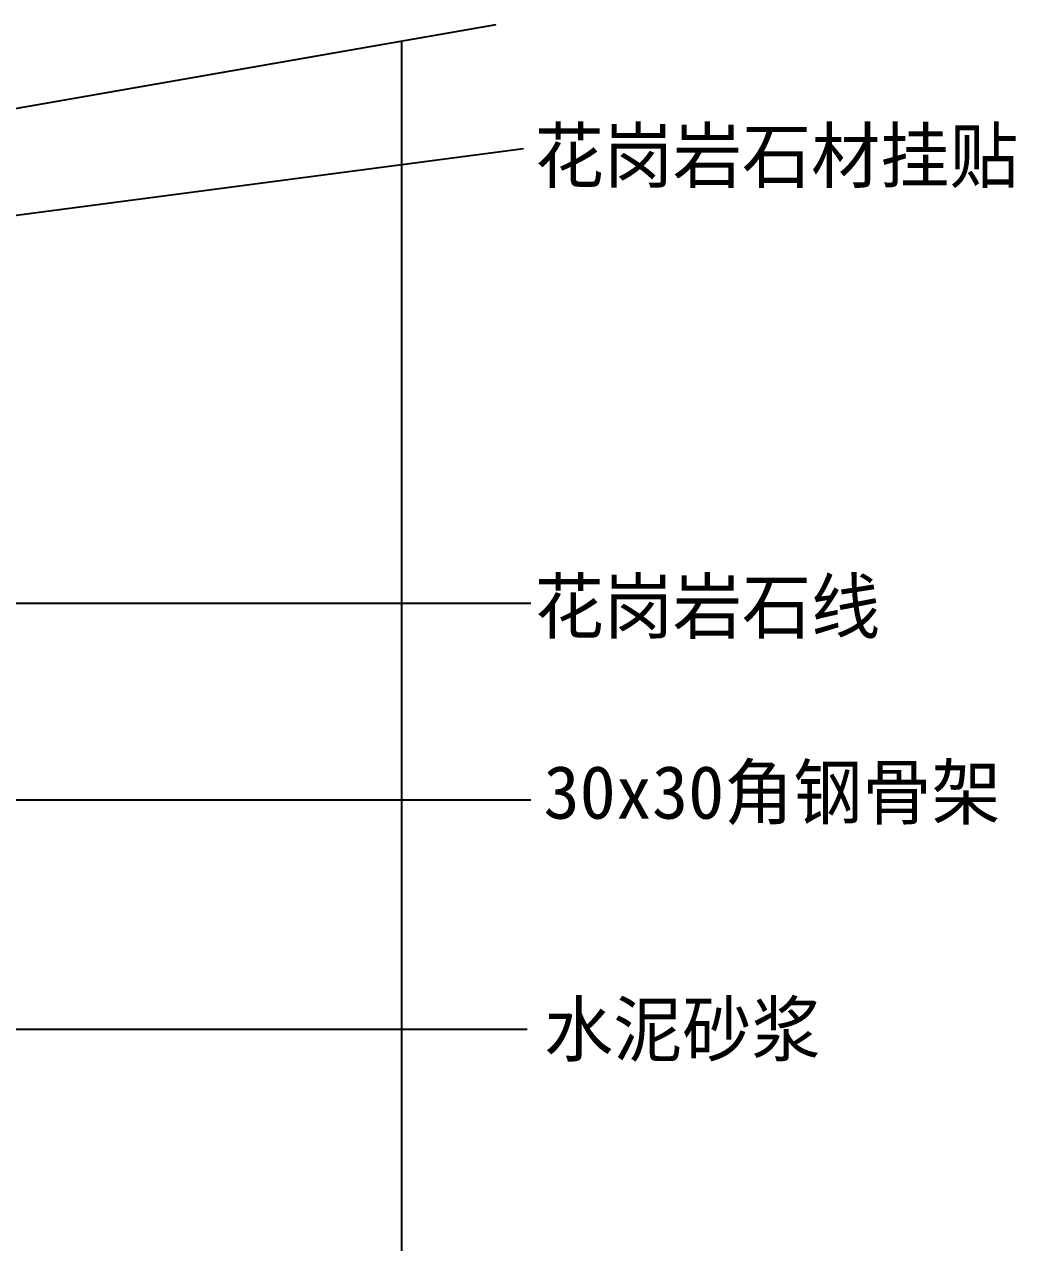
# Model space of a CAD drawing. Header units: metres. Extents: x 190 to 8964, y 310 to 11620.
# Drawn here: x 7099 to 8964, y 4277 to 6570 of the extents above; entities that cross this region are included whole.
import ezdxf

# ---------------------------------------------------------------- set-up
doc = ezdxf.new("R2010")
doc.units = ezdxf.units.M
for name, color, linetype in [('2', 2, 'Continuous'), ('3', 3, 'Continuous'), ('BH', 3, 'Continuous'), ('DIM', 3, 'Continuous'), ('TEXT', 3, 'Continuous')]:
    doc.layers.add(name, color=color, linetype=linetype)
doc.dimstyles.get("Standard").update_dxf_attribs({"dimtxt": 2.5, "dimasz": 2.5, "dimexe": 1.25, "dimexo": 0.625, "dimtad": 1, "dimcen": 2.5, "dimazin": 3, "dimtfac": 1, "dimtmove": 0, "dimatfit": 3})

msp = doc.modelspace()

# ---------------------------------------------------------------- hatches: boundary and pattern name
at = {"layer": 'BH'}
h = msp.add_hatch(dxfattribs=at)
h.set_pattern_fill('ANSI31', scale=1500)
h.paths.add_polyline_path([(7808.81, 6539.23), (6608.81, 6328.81), (6608.81, 2077.06), (7808.81, 2077.06)])

# ---------------------------------------------------------------- linework, layer by layer
at = {"layer": '2'}
msp.add_line((7808.81, 6539.23), (7808.81, 2077.06), dxfattribs=at)
at = {"layer": '3'}
msp.add_line((6137.82, 6246.22), (7986.82, 6570.44), dxfattribs=at)

# ---------------------------------------------------------------- texts
at = {"layer": 'TEXT'}
for s, p in [('花岗岩石材挂贴', (8059.48, 6273.25)), ('花岗岩石线', (8059.48, 5424.52)), ('30x30角钢骨架', (8076, 5074.82)), ('水泥砂浆', (8077.23, 4628.42))]:
    msp.add_text(s, height=100, dxfattribs=at).set_placement(p)

# ---------------------------------------------------------------- leaders
at = {"layer": 'DIM'}
for points in [[(6351.91, 6114.53), (8038.51, 6336.97)], [(5603.06, 5480.91), (8052, 5480.91)], [(6149.52, 5110.18), (8052, 5110.18)], [(6473.35, 4678.78), (8045.26, 4678.78)]]:
    msp.add_leader(points, dimstyle='Standard', dxfattribs=at)

doc.saveas('drawing.dxf')
